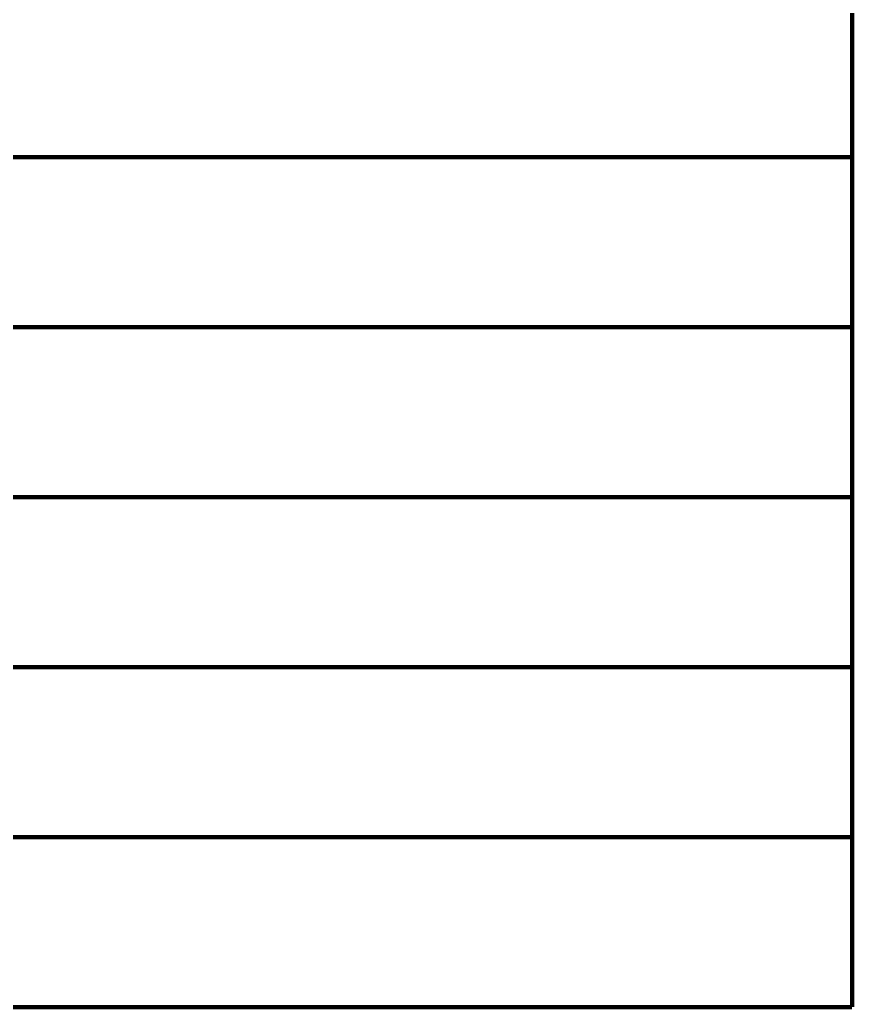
# Model space of a CAD drawing. Extents: x -3 to 268, y -4 to 76.
# Drawn here: x 247.46 to 267.58, y 30.49 to 54.35 of the extents above; entities that cross this region are included whole.
import ezdxf

# ---------------------------------------------------------------- set-up
doc = ezdxf.new("R2010")
doc.units = 0
doc.layers.add('DRILL_SYMBOLS', color=255, linetype='CONTINUOUS')

msp = doc.modelspace()

# ---------------------------------------------------------------- linework, layer by layer
at = {"layer": 'DRILL_SYMBOLS', "color": 7, "const_width": 0.1}
for points in [[(267.529853, 30.537377), (267.529853, 75.637377)], [(267.529853, 67.437377), (267.529853, 30.537377)], [(110.923999, 51.037377), (267.529853, 51.037377)], [(110.923999, 46.937377), (267.529853, 46.937377)], [(110.923999, 42.837377), (267.529853, 42.837377)], [(110.923999, 38.737377), (267.529853, 38.737377)], [(110.923999, 34.637377), (267.529853, 34.637377)], [(110.923999, 30.537377), (267.529853, 30.537377)]]:
    msp.add_lwpolyline(points, dxfattribs=at)

doc.saveas('drawing.dxf')
